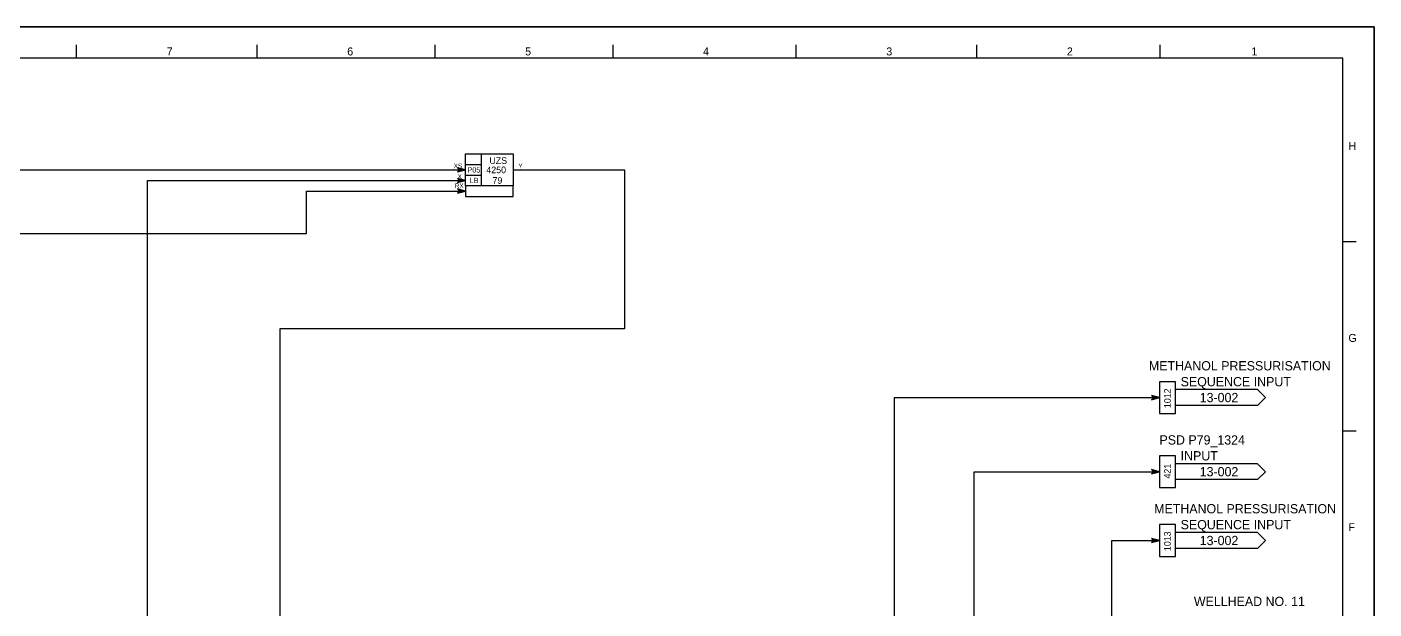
# Model space of a CAD drawing. Extents: x 0 to 841, y 0 to 594.
# Drawn here: x 332 to 841, y 374 to 594 of the extents above; entities that cross this region are included whole.
import ezdxf

# ---------------------------------------------------------------- set-up
doc = ezdxf.new("R2010")
doc.units = 0
for name, color, linetype in [('1', 7, 'Continuous'), ('12', 7, 'Continuous'), ('43', 7, 'Continuous'), ('45', 7, 'Continuous'), ('46', 7, 'Continuous'), ('48', 7, 'Continuous'), ('49', 7, 'Continuous'), ('50', 7, 'Continuous'), ('9', 7, 'Continuous')]:
    doc.layers.add(name, color=color, linetype=linetype)

msp = doc.modelspace()

# ---------------------------------------------------------------- linework, layer by layer
at = {"layer": '1'}
for p, q in [((351.14, 587.26), (351.14, 582.23)), ((351.14, 587.26), (351.14, 582.23)), ((419.3, 587.26), (419.3, 582.23)), ((419.3, 587.26), (419.3, 582.23)), ((486.46, 587.26), (486.46, 582.23)), ((486.46, 587.26), (486.46, 582.23)), ((553.61, 587.26), (553.61, 582.23)), ((553.61, 587.26), (553.61, 582.23)), ((622.78, 587.26), (622.78, 582.23)), ((622.78, 587.26), (622.78, 582.23)), ((690.94, 587.26), (690.94, 582.23)), ((690.94, 587.26), (690.94, 582.23)), ((760.1, 587.26), (760.1, 582.23)), ((760.1, 587.26), (760.1, 582.23)), ((829.26, 582.23), (10.33, 582.23)), ((829.26, 582.23), (10.33, 582.23)), ((829.26, 112.01), (829.26, 582.23)), ((829.26, 112.01), (829.26, 582.23)), ((834.27, 512.76), (829.26, 512.76)), ((834.27, 512.76), (829.26, 512.76)), ((834.27, 441.28), (829.26, 441.28)), ((834.27, 441.28), (829.26, 441.28))]:
    msp.add_line(p, q, dxfattribs=at)
at = {"layer": '12'}
msp.add_lwpolyline([(0, 594), (841, 594), (841, 0), (0, 0)], close=True, dxfattribs=at)
at = {"layer": '46'}
for p, q in [((498, 540), (495, 540.8)), ((495, 540.8), (495.8, 540)), ((495.8, 540), (495, 539.2)), ((495, 539.2), (498, 540)), ((497.6, 540), (495.4, 540.6)), ((495.4, 540.6), (496, 540)), ((496, 540), (495.4, 539.4)), ((495.4, 539.4), (497.6, 540)), ((497.2, 540), (495.8, 540.4)), ((495.8, 540.4), (496.2, 540)), ((496.2, 540), (495.8, 539.6)), ((495.8, 539.6), (497.2, 540)), ((496.8, 540), (496.2, 540.2)), ((496.2, 540.2), (496.4, 540)), ((496.4, 540), (496.2, 539.8)), ((496.2, 539.8), (496.8, 540)), ((498, 536), (495, 536.8)), ((495, 536.8), (495.8, 536)), ((495.8, 536), (495, 535.2)), ((495, 535.2), (498, 536)), ((497.6, 536), (495.4, 536.6)), ((495.4, 536.6), (496, 536)), ((496, 536), (495.4, 535.4)), ((495.4, 535.4), (497.6, 536)), ((497.2, 536), (495.8, 536.4)), ((495.8, 536.4), (496.2, 536)), ((496.2, 536), (495.8, 535.6)), ((495.8, 535.6), (497.2, 536)), ((496.8, 536), (496.2, 536.2)), ((496.2, 536.2), (496.4, 536)), ((496.4, 536), (496.2, 535.8)), ((496.2, 535.8), (496.8, 536)), ((498, 532), (495, 532.8)), ((495, 532.8), (495.8, 532)), ((495.8, 532), (495, 531.2)), ((495, 531.2), (498, 532)), ((497.6, 532), (495.4, 532.6)), ((495.4, 532.6), (496, 532)), ((496, 532), (495.4, 531.4)), ((495.4, 531.4), (497.6, 532)), ((497.2, 532), (495.8, 532.4)), ((495.8, 532.4), (496.2, 532)), ((496.2, 532), (495.8, 531.6)), ((495.8, 531.6), (497.2, 532)), ((496.8, 532), (496.2, 532.2)), ((496.2, 532.2), (496.4, 532)), ((496.4, 532), (496.2, 531.8)), ((496.2, 531.8), (496.8, 532)), ((760, 454), (757, 454.8)), ((757, 454.8), (757.8, 454)), ((757.8, 454), (757, 453.2)), ((757, 453.2), (760, 454)), ((759.6, 454), (757.4, 454.6)), ((757.4, 454.6), (758, 454)), ((758, 454), (757.4, 453.4)), ((757.4, 453.4), (759.6, 454)), ((759.2, 454), (757.8, 454.4)), ((757.8, 454.4), (758.2, 454)), ((758.2, 454), (757.8, 453.6)), ((757.8, 453.6), (759.2, 454)), ((758.8, 454), (758.2, 454.2)), ((758.2, 454.2), (758.4, 454)), ((758.4, 454), (758.2, 453.8)), ((758.2, 453.8), (758.8, 454)), ((760, 426), (757, 426.8)), ((757, 426.8), (757.8, 426)), ((757.8, 426), (757, 425.2)), ((757, 425.2), (760, 426)), ((759.6, 426), (757.4, 426.6)), ((757.4, 426.6), (758, 426)), ((758, 426), (757.4, 425.4)), ((757.4, 425.4), (759.6, 426)), ((759.2, 426), (757.8, 426.4)), ((757.8, 426.4), (758.2, 426)), ((758.2, 426), (757.8, 425.6)), ((757.8, 425.6), (759.2, 426)), ((758.8, 426), (758.2, 426.2)), ((758.2, 426.2), (758.4, 426)), ((758.4, 426), (758.2, 425.8)), ((758.2, 425.8), (758.8, 426)), ((760, 400), (757, 400.8)), ((757, 400.8), (757.8, 400)), ((757.8, 400), (757, 399.2)), ((757, 399.2), (760, 400)), ((759.6, 400), (757.4, 400.6)), ((757.4, 400.6), (758, 400)), ((758, 400), (757.4, 399.4)), ((757.4, 399.4), (759.6, 400)), ((759.2, 400), (757.8, 400.4)), ((757.8, 400.4), (758.2, 400)), ((758.2, 400), (757.8, 399.6)), ((757.8, 399.6), (759.2, 400)), ((758.8, 400), (758.2, 400.2)), ((758.2, 400.2), (758.4, 400)), ((758.4, 400), (758.2, 399.8)), ((758.2, 399.8), (758.8, 400))]:
    msp.add_line(p, q, dxfattribs=at)
for points in [[(92, 540), (498, 540)], [(516, 540), (558, 540), (558, 480), (428, 480), (428, 296), (442, 296)], [(378, 342), (378, 536), (498, 536)], [(188, 516), (438, 516), (438, 532), (498, 532)], [(594, 222), (606, 222), (606, 282), (660, 282), (660, 454), (760, 454)], [(664, 212), (664, 202), (690, 202), (690, 426), (760, 426)], [(728, 214), (742, 214), (742, 400), (760, 400)]]:
    msp.add_lwpolyline(points, dxfattribs=at)
at = {"layer": '48'}
for p, q in [((498, 546), (516, 546)), ((498, 534), (498, 546)), ((504, 546), (504, 534)), ((516, 546), (516, 534)), ((498, 542), (504, 542)), ((498, 538), (504, 538)), ((516, 534), (498, 534)), ((498, 534), (498, 530)), ((516, 530), (516, 534)), ((498, 530), (516, 530))]:
    msp.add_line(p, q, dxfattribs=at)
at = {"layer": '49'}
for p, q in [((760, 460), (760, 448)), ((766, 460), (760, 460)), ((766, 448), (766, 460)), ((797, 457), (766, 457)), ((797, 457), (800, 454)), ((800, 454), (797, 451)), ((760, 448), (766, 448)), ((797, 451), (766, 451)), ((760, 432), (760, 420)), ((766, 432), (760, 432)), ((766, 420), (766, 432)), ((797, 429), (766, 429)), ((797, 429), (800, 426)), ((797, 423), (766, 423)), ((800, 426), (797, 423)), ((760, 420), (766, 420)), ((760, 406), (760, 394)), ((766, 406), (760, 406)), ((766, 394), (766, 406)), ((797, 403), (766, 403)), ((797, 403), (800, 400)), ((797, 397), (766, 397)), ((800, 400), (797, 397)), ((760, 394), (766, 394))]:
    msp.add_line(p, q, dxfattribs=at)
at = {"layer": '9'}
msp.add_lwpolyline([(0, 0), (841, 0), (841, 594), (0, 594)], close=True, dxfattribs=at)
msp.add_lwpolyline([(0, 0), (841, 0), (841, 594), (0, 594)], close=True, dxfattribs=at)

# ---------------------------------------------------------------- texts
at = {"layer": '1'}
for s, p in [('7', (385.24, 583.23)), ('7', (385.24, 583.23)), ('6', (453.4, 583.23)), ('6', (453.4, 583.23)), ('5', (520.56, 583.23)), ('5', (520.56, 583.23)), ('4', (587.72, 583.23)), ('4', (587.72, 583.23)), ('3', (656.88, 583.23)), ('3', (656.88, 583.23)), ('2', (725.04, 583.23)), ('2', (725.04, 583.23)), ('1', (794.71, 583.23)), ('1', (794.71, 583.23)), ('H', (831.31, 547.49)), ('H', (831.31, 547.49)), ('G', (831.31, 475.01)), ('G', (831.31, 475.01)), ('F', (831.31, 403.53)), ('F', (831.31, 403.53))]:
    msp.add_text(s, height=3.02, dxfattribs=at).set_placement(p)
at = {"layer": '43'}
msp.add_text('WELLHEAD NO. 11', height=3.5, dxfattribs=at).set_placement((773, 375.25))
at = {"layer": '45'}
for s, p in [('XS', (493.57, 540.63)), ('Y', (518, 540.63)), ('RX', (494, 533.13)), ('X', (495.07, 536.63))]:
    msp.add_text(s, height=1.75, dxfattribs=at).set_placement(p)
at = {"layer": '49'}
for s, p in [('METHANOL PRESSURISATION', (756, 464.25)), ('SEQUENCE INPUT', (768, 458.25)), ('13-002', (775.19, 452.25)), ('PSD P79_1324', (760, 436.25)), ('INPUT', (768, 430.25)), ('13-002', (775.19, 424.25)), ('METHANOL PRESSURISATION', (758, 410.25)), ('SEQUENCE INPUT', (768, 404.25)), ('13-002', (775.19, 398.25))]:
    msp.add_text(s, height=3.5, dxfattribs=at).set_placement(p)
for s, p in [('1012', (764.25, 450)), ('421', (764.25, 423.4)), ('1013', (764.25, 396))]:
    msp.add_text(s, height=2.5, rotation=90, dxfattribs=at).set_placement(p)
at = {"layer": '50'}
for s, height, p in [('UZS', 2.5, (507.06, 542.25)), ('P05', 2, (498.75, 539)), ('4250', 2.5, (505.91, 538.75)), ('LB', 2, (499.58, 535)), ('79', 2.5, (508.23, 534.75))]:
    msp.add_text(s, height=height, dxfattribs=at).set_placement(p)

doc.saveas('drawing.dxf')
